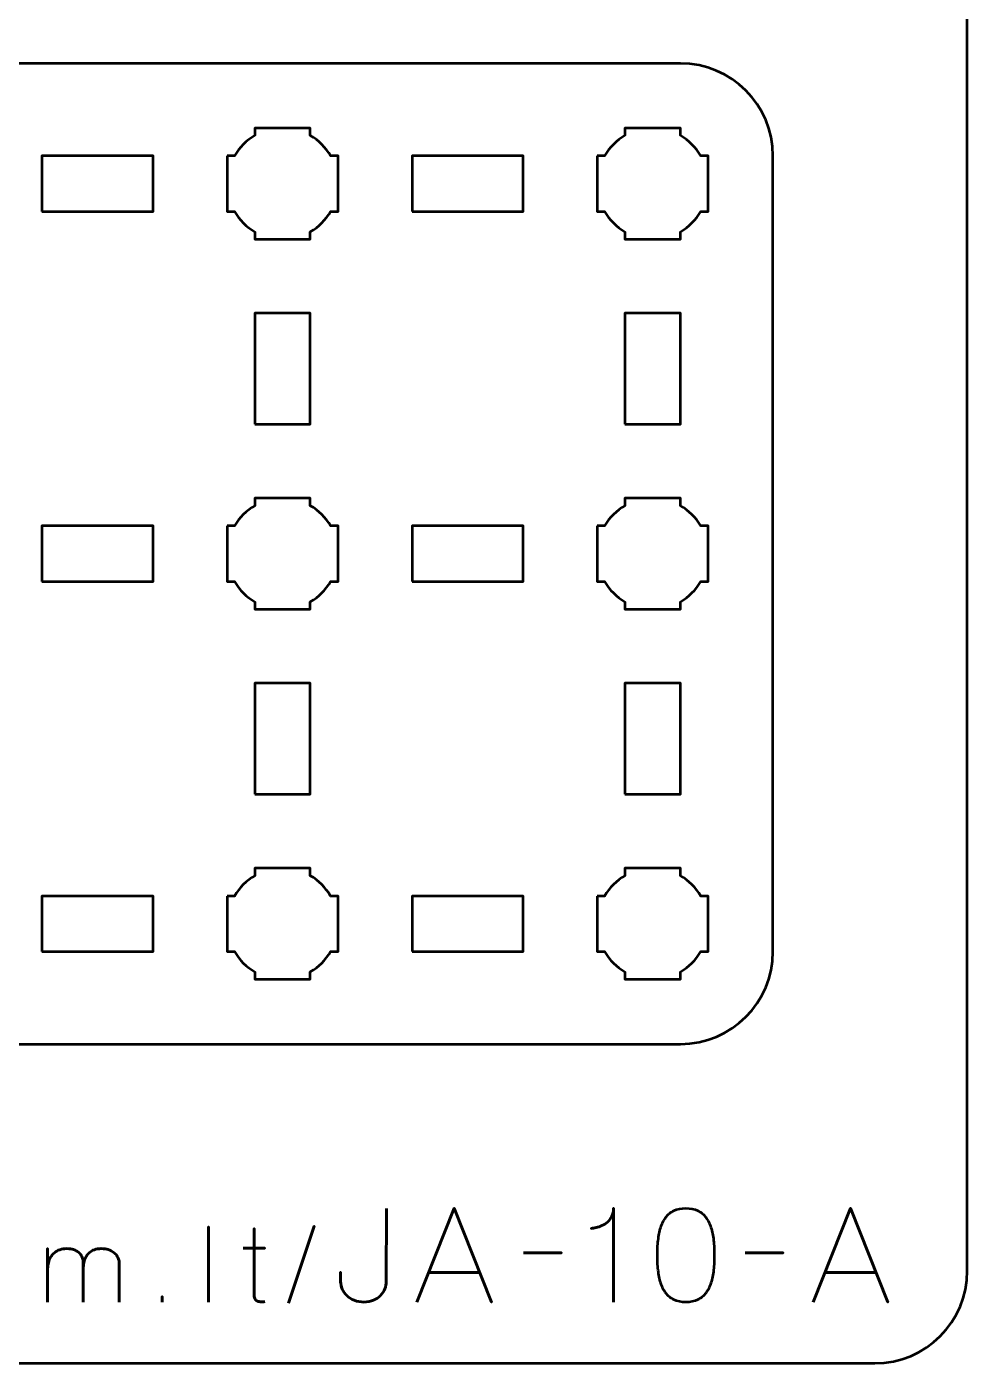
# Model space of a CAD drawing. Header units: centimetres. Extents: x -21 to 0, y -29.7 to 0.
# Drawn here: x -5.08 to 0, y -29.7 to -22.48 of the extents above; entities that cross this region are included whole.
import ezdxf

# ---------------------------------------------------------------- set-up
doc = ezdxf.new("R2010")
doc.units = ezdxf.units.CM
doc.header["$MEASUREMENT"] = 0
doc.layers.add('Layer 1', color=7, linetype='Continuous')

msp = doc.modelspace()

# ---------------------------------------------------------------- linework, layer by layer
at = {"layer": 'Layer 1', "lineweight": 53}
for points in [[(-5, -23.475), (-4.4, -23.475), (-4.4, -23.175), (-5, -23.175), (-5, -23.475)], [(-3, -23.475), (-2.4, -23.475), (-2.4, -23.175), (-3, -23.175), (-3, -23.475)], [(-3.85, -24.625), (-3.55, -24.625), (-3.55, -24.025), (-3.85, -24.025), (-3.85, -24.625)], [(-1.85, -24.625), (-1.55, -24.625), (-1.55, -24.025), (-1.85, -24.025), (-1.85, -24.625)], [(-5, -25.475), (-4.4, -25.475), (-4.4, -25.175), (-5, -25.175), (-5, -25.475)], [(-3, -25.475), (-2.4, -25.475), (-2.4, -25.175), (-3, -25.175), (-3, -25.475)], [(-3.85, -26.625), (-3.55, -26.625), (-3.55, -26.025), (-3.85, -26.025), (-3.85, -26.625)], [(-1.85, -26.625), (-1.55, -26.625), (-1.55, -26.025), (-1.85, -26.025), (-1.85, -26.625)], [(-5, -27.475), (-4.4, -27.475), (-4.4, -27.175), (-5, -27.175), (-5, -27.475)], [(-3, -27.475), (-2.4, -27.475), (-2.4, -27.175), (-3, -27.175), (-3, -27.475)]]:
    msp.add_lwpolyline(points, close=True, dxfattribs=at)
at = {"layer": 'Layer 1', "color": 1, "lineweight": 53}
msp.add_open_spline([(-21.00003, -29.19995), (-21.00003, -29.19995), (-21.00003, -3.49992), (-21.00003, -3.49992), (-21.00003, -3.49992), (-21.00003, -3.41709), (-20.93286, -3.34992), (-20.85003, -3.34992), (-20.85003, -3.34992), (-20.7672, -3.34992), (-20.70003, -3.28275), (-20.70003, -3.19992), (-20.70003, -3.19992), (-20.70003, -3.11709), (-20.7672, -3.04992), (-20.85003, -3.04992), (-20.85003, -3.04992), (-20.93286, -3.04992), (-21.00003, -2.98275), (-21.00003, -2.89992), (-21.00003, -2.89992), (-21.00003, -2.81709), (-20.93286, -2.74992), (-20.85003, -2.74992), (-20.85003, -2.74992), (-20.7672, -2.74992), (-20.70003, -2.68275), (-20.70003, -2.59992), (-20.70003, -2.59992), (-20.70003, -2.51709), (-20.7672, -2.44992), (-20.85003, -2.44992), (-20.85003, -2.44992), (-20.93286, -2.44992), (-21.00003, -2.38275), (-21.00003, -2.29992), (-21.00003, -2.29992), (-21.00003, -2.21709), (-20.93286, -2.14992), (-20.85003, -2.14992), (-20.85003, -2.14992), (-20.7672, -2.14992), (-20.70003, -2.08275), (-20.70003, -1.99992), (-20.70003, -1.99992), (-20.70003, -1.91709), (-20.7672, -1.84992), (-20.85003, -1.84992), (-20.85003, -1.84992), (-20.93286, -1.84992), (-21.00003, -1.78275), (-21.00003, -1.69992), (-21.00003, -1.69992), (-21.00003, -1.61709), (-20.93286, -1.54992), (-20.85003, -1.54992), (-20.85003, -1.54992), (-20.7672, -1.54992), (-20.70003, -1.48275), (-20.70003, -1.39992), (-20.70003, -1.39992), (-20.70003, -1.31709), (-20.7672, -1.24992), (-20.85003, -1.24992), (-20.85003, -1.24992), (-20.93286, -1.24992), (-21.00003, -1.18275), (-21.00003, -1.09992), (-21.00003, -1.09992), (-21.00003, -1.09992), (-21.00003, -0.49992), (-21.00003, -0.49992), (-21.00003, -0.49992), (-21.00003, -0.22295), (-20.77694, 0.00004), (-20.49994, 0.00004), (-20.49994, 0.00004), (-20.49994, 0.00004), (-0.50008, 0.00004), (-0.50008, 0.00004), (-0.50008, 0.00004), (-0.22294, 0.00004), (0.00002, -0.22295), (0.00002, -0.49992), (0.00002, -0.49992), (0.00002, -0.49992), (0.00002, -29.19995), (0.00002, -29.19995), (0.00002, -29.19995), (0.00002, -29.47695), (-0.22294, -29.70004), (-0.50008, -29.70004), (-0.50008, -29.70004), (-0.50008, -29.70004), (-20.49994, -29.70004), (-20.49994, -29.70004), (-20.49994, -29.70004), (-20.77694, -29.70004), (-21.00003, -29.47695), (-21.00003, -29.19995)], degree=3, knots=[0, 0, 0, 0, 0.04, 0.04, 0.04, 0.04, 0.08, 0.08, 0.08, 0.08, 0.12, 0.12, 0.12, 0.12, 0.16, 0.16, 0.16, 0.16, 0.2, 0.2, 0.2, 0.2, 0.24, 0.24, 0.24, 0.24, 0.28, 0.28, 0.28, 0.28, 0.32, 0.32, 0.32, 0.32, 0.36, 0.36, 0.36, 0.36, 0.4, 0.4, 0.4, 0.4, 0.44, 0.44, 0.44, 0.44, 0.48, 0.48, 0.48, 0.48, 0.52, 0.52, 0.52, 0.52, 0.56, 0.56, 0.56, 0.56, 0.6, 0.6, 0.6, 0.6, 0.64, 0.64, 0.64, 0.64, 0.68, 0.68, 0.68, 0.68, 0.72, 0.72, 0.72, 0.72, 0.76, 0.76, 0.76, 0.76, 0.8, 0.8, 0.8, 0.8, 0.84, 0.84, 0.84, 0.84, 0.88, 0.88, 0.88, 0.88, 0.92, 0.92, 0.92, 0.92, 0.96, 0.96, 0.96, 0.96, 1, 1, 1, 1], dxfattribs=at)
at = {"layer": 'Layer 1', "color": 3, "lineweight": 53}
msp.add_open_spline([(-10.35, -27.475), (-10.35, -27.475), (-10.35, -23.175), (-10.35, -23.175), (-10.35, -23.175), (-10.35, -22.89891), (-10.12609, -22.675), (-9.85, -22.675), (-9.85, -22.675), (-9.85, -22.675), (-1.55, -22.675), (-1.55, -22.675), (-1.55, -22.675), (-1.27391, -22.675), (-1.05, -22.89891), (-1.05, -23.175), (-1.05, -23.175), (-1.05, -23.175), (-1.05, -27.475), (-1.05, -27.475), (-1.05, -27.475), (-1.05, -27.75109), (-1.27391, -27.975), (-1.55, -27.975), (-1.55, -27.975), (-1.55, -27.975), (-9.85, -27.975), (-9.85, -27.975), (-9.85, -27.975), (-10.12609, -27.975), (-10.35, -27.75109), (-10.35, -27.475)], degree=3, knots=[0, 0, 0, 0, 0.125, 0.125, 0.125, 0.125, 0.25, 0.25, 0.25, 0.25, 0.375, 0.375, 0.375, 0.375, 0.5, 0.5, 0.5, 0.5, 0.625, 0.625, 0.625, 0.625, 0.75, 0.75, 0.75, 0.75, 0.875, 0.875, 0.875, 0.875, 1, 1, 1, 1], dxfattribs=at)
at = {"layer": 'Layer 1', "lineweight": 53}
for points in [[(-4, -23.175), (-4, -23.175), (-3.95985, -23.175), (-3.95985, -23.175), (-3.95985, -23.175), (-3.9335, -23.12947), (-3.89553, -23.0915), (-3.85, -23.06515), (-3.85, -23.06515), (-3.85, -23.06515), (-3.85, -23.025), (-3.85, -23.025), (-3.85, -23.025), (-3.85, -23.025), (-3.7, -23.025), (-3.7, -23.025), (-3.7, -23.025), (-3.7, -23.025), (-3.55, -23.025), (-3.55, -23.025), (-3.55, -23.025), (-3.55, -23.025), (-3.55, -23.06515), (-3.55, -23.06515), (-3.55, -23.06515), (-3.50447, -23.0915), (-3.4665, -23.12947), (-3.44015, -23.175), (-3.44015, -23.175), (-3.44015, -23.175), (-3.4, -23.175), (-3.4, -23.175), (-3.4, -23.175), (-3.4, -23.175), (-3.4, -23.325), (-3.4, -23.325), (-3.4, -23.325), (-3.4, -23.325), (-3.4, -23.475), (-3.4, -23.475), (-3.4, -23.475), (-3.4, -23.475), (-3.44015, -23.475), (-3.44015, -23.475), (-3.44015, -23.475), (-3.4665, -23.52053), (-3.50447, -23.5585), (-3.55, -23.58485), (-3.55, -23.58485), (-3.55, -23.58485), (-3.55, -23.625), (-3.55, -23.625), (-3.55, -23.625), (-3.55, -23.625), (-3.7, -23.625), (-3.7, -23.625), (-3.7, -23.625), (-3.7, -23.625), (-3.85, -23.625), (-3.85, -23.625), (-3.85, -23.625), (-3.85, -23.625), (-3.85, -23.58485), (-3.85, -23.58485), (-3.85, -23.58485), (-3.89553, -23.5585), (-3.9335, -23.52053), (-3.95985, -23.475), (-3.95985, -23.475), (-3.95985, -23.475), (-4, -23.475), (-4, -23.475), (-4, -23.475), (-4, -23.475), (-4, -23.325), (-4, -23.325), (-4, -23.325), (-4, -23.325), (-4, -23.175), (-4, -23.175)], [(-2, -23.175), (-2, -23.175), (-1.95985, -23.175), (-1.95985, -23.175), (-1.95985, -23.175), (-1.9335, -23.12947), (-1.89553, -23.0915), (-1.85, -23.06515), (-1.85, -23.06515), (-1.85, -23.06515), (-1.85, -23.025), (-1.85, -23.025), (-1.85, -23.025), (-1.85, -23.025), (-1.7, -23.025), (-1.7, -23.025), (-1.7, -23.025), (-1.7, -23.025), (-1.55, -23.025), (-1.55, -23.025), (-1.55, -23.025), (-1.55, -23.025), (-1.55, -23.06515), (-1.55, -23.06515), (-1.55, -23.06515), (-1.50447, -23.0915), (-1.4665, -23.12947), (-1.44015, -23.175), (-1.44015, -23.175), (-1.44015, -23.175), (-1.4, -23.175), (-1.4, -23.175), (-1.4, -23.175), (-1.4, -23.175), (-1.4, -23.325), (-1.4, -23.325), (-1.4, -23.325), (-1.4, -23.325), (-1.4, -23.475), (-1.4, -23.475), (-1.4, -23.475), (-1.4, -23.475), (-1.44015, -23.475), (-1.44015, -23.475), (-1.44015, -23.475), (-1.4665, -23.52053), (-1.50447, -23.5585), (-1.55, -23.58485), (-1.55, -23.58485), (-1.55, -23.58485), (-1.55, -23.625), (-1.55, -23.625), (-1.55, -23.625), (-1.55, -23.625), (-1.7, -23.625), (-1.7, -23.625), (-1.7, -23.625), (-1.7, -23.625), (-1.85, -23.625), (-1.85, -23.625), (-1.85, -23.625), (-1.85, -23.625), (-1.85, -23.58485), (-1.85, -23.58485), (-1.85, -23.58485), (-1.89553, -23.5585), (-1.9335, -23.52053), (-1.95985, -23.475), (-1.95985, -23.475), (-1.95985, -23.475), (-2, -23.475), (-2, -23.475), (-2, -23.475), (-2, -23.475), (-2, -23.325), (-2, -23.325), (-2, -23.325), (-2, -23.325), (-2, -23.175), (-2, -23.175)], [(-4, -25.175), (-4, -25.175), (-3.95985, -25.175), (-3.95985, -25.175), (-3.95985, -25.175), (-3.9335, -25.12947), (-3.89553, -25.0915), (-3.85, -25.06515), (-3.85, -25.06515), (-3.85, -25.06515), (-3.85, -25.025), (-3.85, -25.025), (-3.85, -25.025), (-3.85, -25.025), (-3.7, -25.025), (-3.7, -25.025), (-3.7, -25.025), (-3.7, -25.025), (-3.55, -25.025), (-3.55, -25.025), (-3.55, -25.025), (-3.55, -25.025), (-3.55, -25.06515), (-3.55, -25.06515), (-3.55, -25.06515), (-3.50447, -25.0915), (-3.4665, -25.12947), (-3.44015, -25.175), (-3.44015, -25.175), (-3.44015, -25.175), (-3.4, -25.175), (-3.4, -25.175), (-3.4, -25.175), (-3.4, -25.175), (-3.4, -25.325), (-3.4, -25.325), (-3.4, -25.325), (-3.4, -25.325), (-3.4, -25.475), (-3.4, -25.475), (-3.4, -25.475), (-3.4, -25.475), (-3.44015, -25.475), (-3.44015, -25.475), (-3.44015, -25.475), (-3.4665, -25.52053), (-3.50447, -25.5585), (-3.55, -25.58485), (-3.55, -25.58485), (-3.55, -25.58485), (-3.55, -25.625), (-3.55, -25.625), (-3.55, -25.625), (-3.55, -25.625), (-3.7, -25.625), (-3.7, -25.625), (-3.7, -25.625), (-3.7, -25.625), (-3.85, -25.625), (-3.85, -25.625), (-3.85, -25.625), (-3.85, -25.625), (-3.85, -25.58485), (-3.85, -25.58485), (-3.85, -25.58485), (-3.89553, -25.5585), (-3.9335, -25.52053), (-3.95985, -25.475), (-3.95985, -25.475), (-3.95985, -25.475), (-4, -25.475), (-4, -25.475), (-4, -25.475), (-4, -25.475), (-4, -25.325), (-4, -25.325), (-4, -25.325), (-4, -25.325), (-4, -25.175), (-4, -25.175)], [(-2, -25.175), (-2, -25.175), (-1.95985, -25.175), (-1.95985, -25.175), (-1.95985, -25.175), (-1.9335, -25.12947), (-1.89553, -25.0915), (-1.85, -25.06515), (-1.85, -25.06515), (-1.85, -25.06515), (-1.85, -25.025), (-1.85, -25.025), (-1.85, -25.025), (-1.85, -25.025), (-1.7, -25.025), (-1.7, -25.025), (-1.7, -25.025), (-1.7, -25.025), (-1.55, -25.025), (-1.55, -25.025), (-1.55, -25.025), (-1.55, -25.025), (-1.55, -25.06515), (-1.55, -25.06515), (-1.55, -25.06515), (-1.50447, -25.0915), (-1.4665, -25.12947), (-1.44015, -25.175), (-1.44015, -25.175), (-1.44015, -25.175), (-1.4, -25.175), (-1.4, -25.175), (-1.4, -25.175), (-1.4, -25.175), (-1.4, -25.325), (-1.4, -25.325), (-1.4, -25.325), (-1.4, -25.325), (-1.4, -25.475), (-1.4, -25.475), (-1.4, -25.475), (-1.4, -25.475), (-1.44015, -25.475), (-1.44015, -25.475), (-1.44015, -25.475), (-1.4665, -25.52053), (-1.50447, -25.5585), (-1.55, -25.58485), (-1.55, -25.58485), (-1.55, -25.58485), (-1.55, -25.625), (-1.55, -25.625), (-1.55, -25.625), (-1.55, -25.625), (-1.7, -25.625), (-1.7, -25.625), (-1.7, -25.625), (-1.7, -25.625), (-1.85, -25.625), (-1.85, -25.625), (-1.85, -25.625), (-1.85, -25.625), (-1.85, -25.58485), (-1.85, -25.58485), (-1.85, -25.58485), (-1.89553, -25.5585), (-1.9335, -25.52053), (-1.95985, -25.475), (-1.95985, -25.475), (-1.95985, -25.475), (-2, -25.475), (-2, -25.475), (-2, -25.475), (-2, -25.475), (-2, -25.325), (-2, -25.325), (-2, -25.325), (-2, -25.325), (-2, -25.175), (-2, -25.175)], [(-4, -27.175), (-4, -27.175), (-3.95985, -27.175), (-3.95985, -27.175), (-3.95985, -27.175), (-3.9335, -27.12947), (-3.89553, -27.0915), (-3.85, -27.06515), (-3.85, -27.06515), (-3.85, -27.06515), (-3.85, -27.025), (-3.85, -27.025), (-3.85, -27.025), (-3.85, -27.025), (-3.7, -27.025), (-3.7, -27.025), (-3.7, -27.025), (-3.7, -27.025), (-3.55, -27.025), (-3.55, -27.025), (-3.55, -27.025), (-3.55, -27.025), (-3.55, -27.06515), (-3.55, -27.06515), (-3.55, -27.06515), (-3.50447, -27.0915), (-3.4665, -27.12947), (-3.44015, -27.175), (-3.44015, -27.175), (-3.44015, -27.175), (-3.4, -27.175), (-3.4, -27.175), (-3.4, -27.175), (-3.4, -27.175), (-3.4, -27.325), (-3.4, -27.325), (-3.4, -27.325), (-3.4, -27.325), (-3.4, -27.475), (-3.4, -27.475), (-3.4, -27.475), (-3.4, -27.475), (-3.44015, -27.475), (-3.44015, -27.475), (-3.44015, -27.475), (-3.4665, -27.52053), (-3.50447, -27.5585), (-3.55, -27.58485), (-3.55, -27.58485), (-3.55, -27.58485), (-3.55, -27.625), (-3.55, -27.625), (-3.55, -27.625), (-3.55, -27.625), (-3.7, -27.625), (-3.7, -27.625), (-3.7, -27.625), (-3.7, -27.625), (-3.85, -27.625), (-3.85, -27.625), (-3.85, -27.625), (-3.85, -27.625), (-3.85, -27.58485), (-3.85, -27.58485), (-3.85, -27.58485), (-3.89553, -27.5585), (-3.9335, -27.52053), (-3.95985, -27.475), (-3.95985, -27.475), (-3.95985, -27.475), (-4, -27.475), (-4, -27.475), (-4, -27.475), (-4, -27.475), (-4, -27.325), (-4, -27.325), (-4, -27.325), (-4, -27.325), (-4, -27.175), (-4, -27.175)], [(-2, -27.175), (-2, -27.175), (-1.95985, -27.175), (-1.95985, -27.175), (-1.95985, -27.175), (-1.9335, -27.12947), (-1.89553, -27.0915), (-1.85, -27.06515), (-1.85, -27.06515), (-1.85, -27.06515), (-1.85, -27.025), (-1.85, -27.025), (-1.85, -27.025), (-1.85, -27.025), (-1.7, -27.025), (-1.7, -27.025), (-1.7, -27.025), (-1.7, -27.025), (-1.55, -27.025), (-1.55, -27.025), (-1.55, -27.025), (-1.55, -27.025), (-1.55, -27.06515), (-1.55, -27.06515), (-1.55, -27.06515), (-1.50447, -27.0915), (-1.4665, -27.12947), (-1.44015, -27.175), (-1.44015, -27.175), (-1.44015, -27.175), (-1.4, -27.175), (-1.4, -27.175), (-1.4, -27.175), (-1.4, -27.175), (-1.4, -27.325), (-1.4, -27.325), (-1.4, -27.325), (-1.4, -27.325), (-1.4, -27.475), (-1.4, -27.475), (-1.4, -27.475), (-1.4, -27.475), (-1.44015, -27.475), (-1.44015, -27.475), (-1.44015, -27.475), (-1.4665, -27.52053), (-1.50447, -27.5585), (-1.55, -27.58485), (-1.55, -27.58485), (-1.55, -27.58485), (-1.55, -27.625), (-1.55, -27.625), (-1.55, -27.625), (-1.55, -27.625), (-1.7, -27.625), (-1.7, -27.625), (-1.7, -27.625), (-1.7, -27.625), (-1.85, -27.625), (-1.85, -27.625), (-1.85, -27.625), (-1.85, -27.625), (-1.85, -27.58485), (-1.85, -27.58485), (-1.85, -27.58485), (-1.89553, -27.5585), (-1.9335, -27.52053), (-1.95985, -27.475), (-1.95985, -27.475), (-1.95985, -27.475), (-2, -27.475), (-2, -27.475), (-2, -27.475), (-2, -27.475), (-2, -27.325), (-2, -27.325), (-2, -27.325), (-2, -27.325), (-2, -27.175), (-2, -27.175)]]:
    msp.add_open_spline(points, degree=3, knots=[0, 0, 0, 0, 0.05, 0.05, 0.05, 0.05, 0.1, 0.1, 0.1, 0.1, 0.15, 0.15, 0.15, 0.15, 0.2, 0.2, 0.2, 0.2, 0.25, 0.25, 0.25, 0.25, 0.3, 0.3, 0.3, 0.3, 0.35, 0.35, 0.35, 0.35, 0.4, 0.4, 0.4, 0.4, 0.45, 0.45, 0.45, 0.45, 0.5, 0.5, 0.5, 0.5, 0.55, 0.55, 0.55, 0.55, 0.6, 0.6, 0.6, 0.6, 0.65, 0.65, 0.65, 0.65, 0.7, 0.7, 0.7, 0.7, 0.75, 0.75, 0.75, 0.75, 0.8, 0.8, 0.8, 0.8, 0.85, 0.85, 0.85, 0.85, 0.9, 0.9, 0.9, 0.9, 0.95, 0.95, 0.95, 0.95, 1, 1, 1, 1], dxfattribs=at)
at = {"layer": 'Layer 1', "color": 5, "lineweight": 53}
for points, knots in [([(-3.13858, -28.86403), (-3.13858, -28.86403), (-3.13928, -29.25915), (-3.13928, -29.25915), (-3.13928, -29.25915), (-3.13928, -29.27196), (-3.14199, -29.2849), (-3.14716, -29.29772), (-3.14716, -29.29772), (-3.15245, -29.31065), (-3.16022, -29.32241), (-3.17045, -29.33323), (-3.17045, -29.33323), (-3.18079, -29.34393), (-3.19338, -29.35263), (-3.20831, -29.3591), (-3.20831, -29.3591), (-3.22336, -29.36569), (-3.24053, -29.36898), (-3.25993, -29.36921), (-3.25993, -29.36921), (-3.27934, -29.36921), (-3.29686, -29.36604), (-3.31238, -29.35981), (-3.31238, -29.35981), (-3.3279, -29.35346), (-3.34119, -29.34499), (-3.35213, -29.33429), (-3.35213, -29.33429), (-3.36318, -29.32359), (-3.37153, -29.31183), (-3.37741, -29.29878), (-3.37741, -29.29878), (-3.38329, -29.28572), (-3.38623, -29.27255), (-3.38623, -29.25915), (-3.38623, -29.25915), (-3.38623, -29.25915), (-3.38623, -29.20694), (-3.38623, -29.20694), (-3.38623, -29.20694), (-3.38623, -29.20694), (-3.38623, -29.25915), (-3.38623, -29.25915), (-3.38623, -29.25915), (-3.38623, -29.27255), (-3.38329, -29.28572), (-3.37741, -29.29878), (-3.37741, -29.29878), (-3.37153, -29.31183), (-3.36318, -29.32359), (-3.35213, -29.33429), (-3.35213, -29.33429), (-3.34119, -29.34499), (-3.3279, -29.35346), (-3.31238, -29.35981), (-3.31238, -29.35981), (-3.29686, -29.36604), (-3.27934, -29.36921), (-3.25993, -29.36921), (-3.25993, -29.36921), (-3.24053, -29.36898), (-3.22336, -29.36569), (-3.20831, -29.3591), (-3.20831, -29.3591), (-3.19338, -29.35263), (-3.18079, -29.34393), (-3.17045, -29.33323), (-3.17045, -29.33323), (-3.16022, -29.32241), (-3.15245, -29.31065), (-3.14716, -29.29772), (-3.14716, -29.29772), (-3.14199, -29.2849), (-3.13928, -29.27196), (-3.13928, -29.25915), (-3.13928, -29.25915), (-3.13928, -29.25915), (-3.13858, -28.86403), (-3.13858, -28.86403)], [0, 0, 0, 0, 0.05, 0.05, 0.05, 0.05, 0.1, 0.1, 0.1, 0.1, 0.15, 0.15, 0.15, 0.15, 0.2, 0.2, 0.2, 0.2, 0.25, 0.25, 0.25, 0.25, 0.3, 0.3, 0.3, 0.3, 0.35, 0.35, 0.35, 0.35, 0.4, 0.4, 0.4, 0.4, 0.45, 0.45, 0.45, 0.45, 0.5, 0.5, 0.5, 0.5, 0.55, 0.55, 0.55, 0.55, 0.6, 0.6, 0.6, 0.6, 0.65, 0.65, 0.65, 0.65, 0.7, 0.7, 0.7, 0.7, 0.75, 0.75, 0.75, 0.75, 0.8, 0.8, 0.8, 0.8, 0.85, 0.85, 0.85, 0.85, 0.9, 0.9, 0.9, 0.9, 0.95, 0.95, 0.95, 0.95, 1, 1, 1, 1]), ([(-2.97489, -29.36992), (-2.97489, -29.36992), (-2.7731, -28.86121), (-2.7731, -28.86121), (-2.7731, -28.86121), (-2.7731, -28.86121), (-2.5706, -29.36992), (-2.5706, -29.36992), (-2.5706, -29.36992), (-2.5706, -29.36992), (-2.7731, -28.86121), (-2.7731, -28.86121), (-2.7731, -28.86121), (-2.7731, -28.86121), (-2.97489, -29.36992), (-2.97489, -29.36992)], [0, 0, 0, 0, 0.25, 0.25, 0.25, 0.25, 0.5, 0.5, 0.5, 0.5, 0.75, 0.75, 0.75, 0.75, 1, 1, 1, 1]), ([(-1.91161, -29.36992), (-1.91161, -29.36992), (-1.91161, -28.86121), (-1.91161, -28.86121), (-1.91161, -28.86121), (-1.91173, -28.8785), (-1.91479, -28.89331), (-1.92067, -28.90566), (-1.92067, -28.90566), (-1.92643, -28.91813), (-1.93407, -28.92836), (-1.94348, -28.93659), (-1.94348, -28.93659), (-1.95289, -28.94482), (-1.963, -28.95141), (-1.97382, -28.95634), (-1.97382, -28.95634), (-1.98464, -28.96117), (-1.99511, -28.96481), (-2.00522, -28.96705), (-2.00522, -28.96705), (-2.01545, -28.9694), (-2.02415, -28.97081), (-2.03156, -28.97128), (-2.03156, -28.97128), (-2.02415, -28.97081), (-2.01545, -28.9694), (-2.00522, -28.96705), (-2.00522, -28.96705), (-1.99511, -28.96481), (-1.98464, -28.96117), (-1.97382, -28.95634), (-1.97382, -28.95634), (-1.963, -28.95141), (-1.95289, -28.94482), (-1.94348, -28.93659), (-1.94348, -28.93659), (-1.93407, -28.92836), (-1.92643, -28.91813), (-1.92067, -28.90566), (-1.92067, -28.90566), (-1.91479, -28.89331), (-1.91173, -28.8785), (-1.91161, -28.86121), (-1.91161, -28.86121), (-1.91161, -28.86121), (-1.91161, -29.36992), (-1.91161, -29.36992)], [0, 0, 0, 0, 0.0833333, 0.0833333, 0.0833333, 0.0833333, 0.1666667, 0.1666667, 0.1666667, 0.1666667, 0.25, 0.25, 0.25, 0.25, 0.3333333, 0.3333333, 0.3333333, 0.3333333, 0.4166667, 0.4166667, 0.4166667, 0.4166667, 0.5, 0.5, 0.5, 0.5, 0.5833333, 0.5833333, 0.5833333, 0.5833333, 0.6666667, 0.6666667, 0.6666667, 0.6666667, 0.75, 0.75, 0.75, 0.75, 0.8333333, 0.8333333, 0.8333333, 0.8333333, 0.9166667, 0.9166667, 0.9166667, 0.9166667, 1, 1, 1, 1]), ([(-1.52074, -29.36992), (-1.49604, -29.3698), (-1.47476, -29.36545), (-1.457, -29.35698), (-1.457, -29.35698), (-1.43936, -29.34852), (-1.42466, -29.33641), (-1.4129, -29.321), (-1.4129, -29.321), (-1.40126, -29.30548), (-1.39209, -29.28713), (-1.38527, -29.26597), (-1.38527, -29.26597), (-1.37857, -29.2448), (-1.37375, -29.22163), (-1.37104, -29.19623), (-1.37104, -29.19623), (-1.36822, -29.17083), (-1.36681, -29.14414), (-1.36693, -29.11592), (-1.36693, -29.11592), (-1.36681, -29.08781), (-1.36822, -29.06112), (-1.37104, -29.03584), (-1.37104, -29.03584), (-1.37375, -29.01055), (-1.37857, -28.98727), (-1.38527, -28.9661), (-1.38527, -28.9661), (-1.39209, -28.94506), (-1.40126, -28.92671), (-1.4129, -28.91107), (-1.4129, -28.91107), (-1.42466, -28.89555), (-1.43936, -28.88344), (-1.457, -28.87497), (-1.457, -28.87497), (-1.47476, -28.86639), (-1.49604, -28.86203), (-1.52074, -28.86192), (-1.52074, -28.86192), (-1.54543, -28.86203), (-1.56672, -28.86639), (-1.58447, -28.87497), (-1.58447, -28.87497), (-1.60211, -28.88344), (-1.61681, -28.89555), (-1.62857, -28.91107), (-1.62857, -28.91107), (-1.64021, -28.92671), (-1.64938, -28.94506), (-1.6562, -28.9661), (-1.6562, -28.9661), (-1.66291, -28.98727), (-1.66773, -29.01055), (-1.67043, -29.03584), (-1.67043, -29.03584), (-1.67326, -29.06112), (-1.67467, -29.08781), (-1.67455, -29.11592), (-1.67455, -29.11592), (-1.67467, -29.14414), (-1.67326, -29.17083), (-1.67043, -29.19623), (-1.67043, -29.19623), (-1.66773, -29.22163), (-1.66291, -29.2448), (-1.6562, -29.26597), (-1.6562, -29.26597), (-1.64938, -29.28713), (-1.64021, -29.30548), (-1.62857, -29.321), (-1.62857, -29.321), (-1.61681, -29.33641), (-1.60211, -29.34852), (-1.58447, -29.35698), (-1.58447, -29.35698), (-1.56672, -29.36545), (-1.54543, -29.3698), (-1.52074, -29.36992)], [0, 0, 0, 0, 0.05, 0.05, 0.05, 0.05, 0.1, 0.1, 0.1, 0.1, 0.15, 0.15, 0.15, 0.15, 0.2, 0.2, 0.2, 0.2, 0.25, 0.25, 0.25, 0.25, 0.3, 0.3, 0.3, 0.3, 0.35, 0.35, 0.35, 0.35, 0.4, 0.4, 0.4, 0.4, 0.45, 0.45, 0.45, 0.45, 0.5, 0.5, 0.5, 0.5, 0.55, 0.55, 0.55, 0.55, 0.6, 0.6, 0.6, 0.6, 0.65, 0.65, 0.65, 0.65, 0.7, 0.7, 0.7, 0.7, 0.75, 0.75, 0.75, 0.75, 0.8, 0.8, 0.8, 0.8, 0.85, 0.85, 0.85, 0.85, 0.9, 0.9, 0.9, 0.9, 0.95, 0.95, 0.95, 0.95, 1, 1, 1, 1]), ([(-1.52074, -29.36992), (-1.49604, -29.3698), (-1.47476, -29.36545), (-1.457, -29.35698), (-1.457, -29.35698), (-1.43936, -29.34852), (-1.42466, -29.33641), (-1.4129, -29.321), (-1.4129, -29.321), (-1.40126, -29.30548), (-1.39209, -29.28713), (-1.38527, -29.26597), (-1.38527, -29.26597), (-1.37857, -29.2448), (-1.37375, -29.22163), (-1.37104, -29.19623), (-1.37104, -29.19623), (-1.36822, -29.17083), (-1.36681, -29.14414), (-1.36693, -29.11592), (-1.36693, -29.11592), (-1.36681, -29.08781), (-1.36822, -29.06112), (-1.37104, -29.03584), (-1.37104, -29.03584), (-1.37375, -29.01055), (-1.37857, -28.98727), (-1.38527, -28.9661), (-1.38527, -28.9661), (-1.39209, -28.94506), (-1.40126, -28.92671), (-1.4129, -28.91107), (-1.4129, -28.91107), (-1.42466, -28.89555), (-1.43936, -28.88344), (-1.457, -28.87497), (-1.457, -28.87497), (-1.47476, -28.86639), (-1.49604, -28.86203), (-1.52074, -28.86192), (-1.52074, -28.86192), (-1.54543, -28.86203), (-1.56672, -28.86639), (-1.58447, -28.87497), (-1.58447, -28.87497), (-1.60211, -28.88344), (-1.61681, -28.89555), (-1.62857, -28.91107), (-1.62857, -28.91107), (-1.64021, -28.92671), (-1.64938, -28.94506), (-1.6562, -28.9661), (-1.6562, -28.9661), (-1.66291, -28.98727), (-1.66773, -29.01055), (-1.67043, -29.03584), (-1.67043, -29.03584), (-1.67326, -29.06112), (-1.67467, -29.08781), (-1.67455, -29.11592), (-1.67455, -29.11592), (-1.67467, -29.14414), (-1.67326, -29.17083), (-1.67043, -29.19623), (-1.67043, -29.19623), (-1.66773, -29.22163), (-1.66291, -29.2448), (-1.6562, -29.26597), (-1.6562, -29.26597), (-1.64938, -29.28713), (-1.64021, -29.30548), (-1.62857, -29.321), (-1.62857, -29.321), (-1.61681, -29.33641), (-1.60211, -29.34852), (-1.58447, -29.35698), (-1.58447, -29.35698), (-1.56672, -29.36545), (-1.54543, -29.3698), (-1.52074, -29.36992)], [0, 0, 0, 0, 0.05, 0.05, 0.05, 0.05, 0.1, 0.1, 0.1, 0.1, 0.15, 0.15, 0.15, 0.15, 0.2, 0.2, 0.2, 0.2, 0.25, 0.25, 0.25, 0.25, 0.3, 0.3, 0.3, 0.3, 0.35, 0.35, 0.35, 0.35, 0.4, 0.4, 0.4, 0.4, 0.45, 0.45, 0.45, 0.45, 0.5, 0.5, 0.5, 0.5, 0.55, 0.55, 0.55, 0.55, 0.6, 0.6, 0.6, 0.6, 0.65, 0.65, 0.65, 0.65, 0.7, 0.7, 0.7, 0.7, 0.75, 0.75, 0.75, 0.75, 0.8, 0.8, 0.8, 0.8, 0.85, 0.85, 0.85, 0.85, 0.9, 0.9, 0.9, 0.9, 0.95, 0.95, 0.95, 0.95, 1, 1, 1, 1]), ([(-0.83282, -29.36992), (-0.83282, -29.36992), (-0.63103, -28.86121), (-0.63103, -28.86121), (-0.63103, -28.86121), (-0.63103, -28.86121), (-0.42853, -29.36992), (-0.42853, -29.36992), (-0.42853, -29.36992), (-0.42853, -29.36992), (-0.63103, -28.86121), (-0.63103, -28.86121), (-0.63103, -28.86121), (-0.63103, -28.86121), (-0.83282, -29.36992), (-0.83282, -29.36992)], [0, 0, 0, 0, 0.25, 0.25, 0.25, 0.25, 0.5, 0.5, 0.5, 0.5, 0.75, 0.75, 0.75, 0.75, 1, 1, 1, 1]), ([(-4.10082, -29.36992), (-4.10082, -29.36992), (-4.10082, -28.96296), (-4.10082, -28.96296), (-4.10082, -28.96296), (-4.10082, -28.96296), (-4.10082, -29.36992), (-4.10082, -29.36992)], [0, 0, 0, 0, 0.5, 0.5, 0.5, 0.5, 1, 1, 1, 1]), ([(-3.66789, -29.37556), (-3.66789, -29.37556), (-3.5296, -28.95901), (-3.5296, -28.95901), (-3.5296, -28.95901), (-3.5296, -28.95901), (-3.66789, -29.37556), (-3.66789, -29.37556)], [0, 0, 0, 0, 0.5, 0.5, 0.5, 0.5, 1, 1, 1, 1]), ([(-3.79602, -29.3671), (-3.80298, -29.36766), (-3.80994, -29.36785), (-3.81672, -29.36766), (-3.81672, -29.36766), (-3.82349, -29.36747), (-3.82961, -29.36644), (-3.83516, -29.36437), (-3.83516, -29.36437), (-3.84071, -29.36239), (-3.84513, -29.35882), (-3.84851, -29.35374), (-3.84851, -29.35374), (-3.85181, -29.34866), (-3.8535, -29.34142), (-3.85359, -29.3321), (-3.85359, -29.3321), (-3.85359, -29.32768), (-3.85359, -29.32016), (-3.85359, -29.30962), (-3.85359, -29.30962), (-3.85359, -29.29899), (-3.85359, -29.28619), (-3.85359, -29.27105), (-3.85359, -29.27105), (-3.85359, -29.2559), (-3.85359, -29.23935), (-3.85359, -29.22138), (-3.85359, -29.22138), (-3.85359, -29.20341), (-3.85359, -29.18488), (-3.85359, -29.16569), (-3.85359, -29.16569), (-3.85359, -29.1465), (-3.85359, -29.12759), (-3.85359, -29.10887), (-3.85359, -29.10887), (-3.85359, -29.09015), (-3.85359, -29.07255), (-3.85359, -29.056), (-3.85359, -29.056), (-3.85359, -29.03944), (-3.85359, -29.02476), (-3.85359, -29.01207), (-3.85359, -29.01207), (-3.85359, -28.99927), (-3.85359, -28.9893), (-3.85359, -28.98196), (-3.85359, -28.98196), (-3.85359, -28.97472), (-3.85359, -28.97095), (-3.85359, -28.97086), (-3.85359, -28.97086), (-3.85359, -28.97095), (-3.85359, -28.97472), (-3.85359, -28.98196), (-3.85359, -28.98196), (-3.85359, -28.9893), (-3.85359, -28.99927), (-3.85359, -29.01207), (-3.85359, -29.01207), (-3.85359, -29.02476), (-3.85359, -29.03944), (-3.85359, -29.056), (-3.85359, -29.056), (-3.85359, -29.07255), (-3.85359, -29.09015), (-3.85359, -29.10887), (-3.85359, -29.10887), (-3.85359, -29.12759), (-3.85359, -29.1465), (-3.85359, -29.16569), (-3.85359, -29.16569), (-3.85359, -29.18488), (-3.85359, -29.20341), (-3.85359, -29.22138), (-3.85359, -29.22138), (-3.85359, -29.23935), (-3.85359, -29.2559), (-3.85359, -29.27105), (-3.85359, -29.27105), (-3.85359, -29.28619), (-3.85359, -29.29899), (-3.85359, -29.30962), (-3.85359, -29.30962), (-3.85359, -29.32016), (-3.85359, -29.32768), (-3.85359, -29.3321), (-3.85359, -29.3321), (-3.8535, -29.34142), (-3.85181, -29.34866), (-3.84851, -29.35374), (-3.84851, -29.35374), (-3.84513, -29.35882), (-3.84071, -29.36239), (-3.83516, -29.36437), (-3.83516, -29.36437), (-3.82961, -29.36644), (-3.82349, -29.36747), (-3.81672, -29.36766), (-3.81672, -29.36766), (-3.80994, -29.36785), (-3.80298, -29.36766), (-3.79602, -29.3671)], [0, 0, 0, 0, 0.0384615, 0.0384615, 0.0384615, 0.0384615, 0.0769231, 0.0769231, 0.0769231, 0.0769231, 0.1153846, 0.1153846, 0.1153846, 0.1153846, 0.1538462, 0.1538462, 0.1538462, 0.1538462, 0.1923077, 0.1923077, 0.1923077, 0.1923077, 0.2307692, 0.2307692, 0.2307692, 0.2307692, 0.2692308, 0.2692308, 0.2692308, 0.2692308, 0.3076923, 0.3076923, 0.3076923, 0.3076923, 0.3461538, 0.3461538, 0.3461538, 0.3461538, 0.3846154, 0.3846154, 0.3846154, 0.3846154, 0.4230769, 0.4230769, 0.4230769, 0.4230769, 0.4615385, 0.4615385, 0.4615385, 0.4615385, 0.5, 0.5, 0.5, 0.5, 0.5384615, 0.5384615, 0.5384615, 0.5384615, 0.5769231, 0.5769231, 0.5769231, 0.5769231, 0.6153846, 0.6153846, 0.6153846, 0.6153846, 0.6538462, 0.6538462, 0.6538462, 0.6538462, 0.6923077, 0.6923077, 0.6923077, 0.6923077, 0.7307692, 0.7307692, 0.7307692, 0.7307692, 0.7692308, 0.7692308, 0.7692308, 0.7692308, 0.8076923, 0.8076923, 0.8076923, 0.8076923, 0.8461538, 0.8461538, 0.8461538, 0.8461538, 0.8846154, 0.8846154, 0.8846154, 0.8846154, 0.9230769, 0.9230769, 0.9230769, 0.9230769, 0.9615385, 0.9615385, 0.9615385, 0.9615385, 1, 1, 1, 1]), ([(-4.77703, -29.36992), (-4.77703, -29.36983), (-4.77703, -29.3671), (-4.77703, -29.36174), (-4.77703, -29.36174), (-4.77703, -29.35647), (-4.77703, -29.34922), (-4.77703, -29.3401), (-4.77703, -29.3401), (-4.77703, -29.33088), (-4.77703, -29.32053), (-4.77703, -29.30887), (-4.77703, -29.30887), (-4.77703, -29.2973), (-4.77703, -29.28516), (-4.77703, -29.27237), (-4.77703, -29.27237), (-4.77703, -29.25967), (-4.77703, -29.24715), (-4.77703, -29.23474), (-4.77703, -29.23474), (-4.77703, -29.22232), (-4.77703, -29.21065), (-4.77703, -29.19993), (-4.77703, -29.19993), (-4.77703, -29.18911), (-4.77703, -29.17989), (-4.77703, -29.17208), (-4.77703, -29.17208), (-4.77703, -29.16437), (-4.77703, -29.15882), (-4.77703, -29.15543), (-4.77703, -29.15543), (-4.77693, -29.15016), (-4.77778, -29.14424), (-4.77938, -29.13775), (-4.77938, -29.13775), (-4.78098, -29.13116), (-4.78371, -29.12458), (-4.78756, -29.11799), (-4.78756, -29.11799), (-4.79142, -29.11131), (-4.79678, -29.1052), (-4.80346, -29.09955), (-4.80346, -29.09955), (-4.81023, -29.09391), (-4.8187, -29.08939), (-4.82886, -29.08591), (-4.82886, -29.08591), (-4.83912, -29.08243), (-4.85134, -29.08055), (-4.86564, -29.08036), (-4.86564, -29.08036), (-4.87994, -29.08036), (-4.89274, -29.08234), (-4.90393, -29.08629), (-4.90393, -29.08629), (-4.91522, -29.09033), (-4.92491, -29.09588), (-4.93319, -29.10294), (-4.93319, -29.10294), (-4.94137, -29.11), (-4.94824, -29.11809), (-4.9536, -29.1273), (-4.9536, -29.1273), (-4.95896, -29.13643), (-4.96292, -29.14612), (-4.96555, -29.15647), (-4.96555, -29.15647), (-4.96818, -29.16672), (-4.9695, -29.17716), (-4.9695, -29.18761), (-4.9695, -29.18761), (-4.9695, -29.17716), (-4.96818, -29.16672), (-4.96555, -29.15647), (-4.96555, -29.15647), (-4.96292, -29.14612), (-4.95896, -29.13643), (-4.9536, -29.1273), (-4.9536, -29.1273), (-4.94824, -29.11809), (-4.94137, -29.11), (-4.93319, -29.10294), (-4.93319, -29.10294), (-4.92491, -29.09588), (-4.91522, -29.09033), (-4.90393, -29.08629), (-4.90393, -29.08629), (-4.89274, -29.08234), (-4.87994, -29.08036), (-4.86564, -29.08036), (-4.86564, -29.08036), (-4.85134, -29.08055), (-4.83912, -29.08243), (-4.82886, -29.08591), (-4.82886, -29.08591), (-4.8187, -29.08939), (-4.81023, -29.09391), (-4.80346, -29.09955), (-4.80346, -29.09955), (-4.79678, -29.1052), (-4.79142, -29.11131), (-4.78756, -29.11799), (-4.78756, -29.11799), (-4.78371, -29.12458), (-4.78098, -29.13116), (-4.77938, -29.13775), (-4.77938, -29.13775), (-4.77778, -29.14424), (-4.77693, -29.15016), (-4.77703, -29.15543), (-4.77703, -29.15543), (-4.77703, -29.15882), (-4.77703, -29.16437), (-4.77703, -29.17208), (-4.77703, -29.17208), (-4.77703, -29.17989), (-4.77703, -29.18911), (-4.77703, -29.19993), (-4.77703, -29.19993), (-4.77703, -29.21065), (-4.77703, -29.22232), (-4.77703, -29.23474), (-4.77703, -29.23474), (-4.77703, -29.24715), (-4.77703, -29.25967), (-4.77703, -29.27237), (-4.77703, -29.27237), (-4.77703, -29.28516), (-4.77703, -29.2973), (-4.77703, -29.30887), (-4.77703, -29.30887), (-4.77703, -29.32053), (-4.77703, -29.33088), (-4.77703, -29.3401), (-4.77703, -29.3401), (-4.77703, -29.34922), (-4.77703, -29.35647), (-4.77703, -29.36174), (-4.77703, -29.36174), (-4.77703, -29.3671), (-4.77703, -29.36983), (-4.77703, -29.36992)], [0, 0, 0, 0, 0.0277778, 0.0277778, 0.0277778, 0.0277778, 0.0555556, 0.0555556, 0.0555556, 0.0555556, 0.0833333, 0.0833333, 0.0833333, 0.0833333, 0.1111111, 0.1111111, 0.1111111, 0.1111111, 0.1388889, 0.1388889, 0.1388889, 0.1388889, 0.1666667, 0.1666667, 0.1666667, 0.1666667, 0.1944444, 0.1944444, 0.1944444, 0.1944444, 0.2222222, 0.2222222, 0.2222222, 0.2222222, 0.25, 0.25, 0.25, 0.25, 0.2777778, 0.2777778, 0.2777778, 0.2777778, 0.3055556, 0.3055556, 0.3055556, 0.3055556, 0.3333333, 0.3333333, 0.3333333, 0.3333333, 0.3611111, 0.3611111, 0.3611111, 0.3611111, 0.3888889, 0.3888889, 0.3888889, 0.3888889, 0.4166667, 0.4166667, 0.4166667, 0.4166667, 0.4444444, 0.4444444, 0.4444444, 0.4444444, 0.4722222, 0.4722222, 0.4722222, 0.4722222, 0.5, 0.5, 0.5, 0.5, 0.5277778, 0.5277778, 0.5277778, 0.5277778, 0.5555556, 0.5555556, 0.5555556, 0.5555556, 0.5833333, 0.5833333, 0.5833333, 0.5833333, 0.6111111, 0.6111111, 0.6111111, 0.6111111, 0.6388889, 0.6388889, 0.6388889, 0.6388889, 0.6666667, 0.6666667, 0.6666667, 0.6666667, 0.6944444, 0.6944444, 0.6944444, 0.6944444, 0.7222222, 0.7222222, 0.7222222, 0.7222222, 0.75, 0.75, 0.75, 0.75, 0.7777778, 0.7777778, 0.7777778, 0.7777778, 0.8055556, 0.8055556, 0.8055556, 0.8055556, 0.8333333, 0.8333333, 0.8333333, 0.8333333, 0.8611111, 0.8611111, 0.8611111, 0.8611111, 0.8888889, 0.8888889, 0.8888889, 0.8888889, 0.9166667, 0.9166667, 0.9166667, 0.9166667, 0.9444444, 0.9444444, 0.9444444, 0.9444444, 0.9722222, 0.9722222, 0.9722222, 0.9722222, 1, 1, 1, 1]), ([(-4.9695, -29.36992), (-4.9695, -29.36992), (-4.9695, -29.08036), (-4.9695, -29.08036), (-4.9695, -29.08036), (-4.9695, -29.08036), (-4.9695, -29.36992), (-4.9695, -29.36992)], [0, 0, 0, 0, 0.5, 0.5, 0.5, 0.5, 1, 1, 1, 1]), ([(-4.58286, -29.36992), (-4.58286, -29.36983), (-4.58286, -29.3671), (-4.58286, -29.36174), (-4.58286, -29.36174), (-4.58286, -29.35647), (-4.58286, -29.34922), (-4.58286, -29.3401), (-4.58286, -29.3401), (-4.58286, -29.33088), (-4.58286, -29.32053), (-4.58286, -29.30887), (-4.58286, -29.30887), (-4.58286, -29.2973), (-4.58286, -29.28516), (-4.58286, -29.27237), (-4.58286, -29.27237), (-4.58286, -29.25967), (-4.58286, -29.24715), (-4.58286, -29.23474), (-4.58286, -29.23474), (-4.58286, -29.22232), (-4.58286, -29.21065), (-4.58286, -29.19993), (-4.58286, -29.19993), (-4.58286, -29.18911), (-4.58286, -29.17989), (-4.58286, -29.17208), (-4.58286, -29.17208), (-4.58286, -29.16437), (-4.58286, -29.15882), (-4.58286, -29.15543), (-4.58286, -29.15543), (-4.58286, -29.15016), (-4.58389, -29.14424), (-4.58606, -29.13775), (-4.58606, -29.13775), (-4.58813, -29.13116), (-4.59151, -29.12458), (-4.59622, -29.11799), (-4.59622, -29.11799), (-4.60083, -29.11131), (-4.60694, -29.1052), (-4.61447, -29.09955), (-4.61447, -29.09955), (-4.62199, -29.09391), (-4.63112, -29.08939), (-4.64184, -29.08591), (-4.64184, -29.08591), (-4.65257, -29.08243), (-4.66508, -29.08055), (-4.67938, -29.08036), (-4.67938, -29.08036), (-4.69368, -29.08036), (-4.70628, -29.08234), (-4.7171, -29.08629), (-4.7171, -29.08629), (-4.72783, -29.09033), (-4.73705, -29.09588), (-4.74476, -29.10294), (-4.74476, -29.10294), (-4.75238, -29.11), (-4.75849, -29.11809), (-4.76329, -29.1273), (-4.76329, -29.1273), (-4.76809, -29.13643), (-4.77157, -29.14612), (-4.77373, -29.15647), (-4.77373, -29.15647), (-4.77599, -29.16672), (-4.77703, -29.17716), (-4.77703, -29.18761), (-4.77703, -29.18761), (-4.77703, -29.17716), (-4.77599, -29.16672), (-4.77373, -29.15647), (-4.77373, -29.15647), (-4.77157, -29.14612), (-4.76809, -29.13643), (-4.76329, -29.1273), (-4.76329, -29.1273), (-4.75849, -29.11809), (-4.75238, -29.11), (-4.74476, -29.10294), (-4.74476, -29.10294), (-4.73705, -29.09588), (-4.72783, -29.09033), (-4.7171, -29.08629), (-4.7171, -29.08629), (-4.70628, -29.08234), (-4.69368, -29.08036), (-4.67938, -29.08036), (-4.67938, -29.08036), (-4.66508, -29.08055), (-4.65257, -29.08243), (-4.64184, -29.08591), (-4.64184, -29.08591), (-4.63112, -29.08939), (-4.62199, -29.09391), (-4.61447, -29.09955), (-4.61447, -29.09955), (-4.60694, -29.1052), (-4.60083, -29.11131), (-4.59622, -29.11799), (-4.59622, -29.11799), (-4.59151, -29.12458), (-4.58813, -29.13116), (-4.58606, -29.13775), (-4.58606, -29.13775), (-4.58389, -29.14424), (-4.58286, -29.15016), (-4.58286, -29.15543), (-4.58286, -29.15543), (-4.58286, -29.15882), (-4.58286, -29.16437), (-4.58286, -29.17208), (-4.58286, -29.17208), (-4.58286, -29.17989), (-4.58286, -29.18911), (-4.58286, -29.19993), (-4.58286, -29.19993), (-4.58286, -29.21065), (-4.58286, -29.22232), (-4.58286, -29.23474), (-4.58286, -29.23474), (-4.58286, -29.24715), (-4.58286, -29.25967), (-4.58286, -29.27237), (-4.58286, -29.27237), (-4.58286, -29.28516), (-4.58286, -29.2973), (-4.58286, -29.30887), (-4.58286, -29.30887), (-4.58286, -29.32053), (-4.58286, -29.33088), (-4.58286, -29.3401), (-4.58286, -29.3401), (-4.58286, -29.34922), (-4.58286, -29.35647), (-4.58286, -29.36174), (-4.58286, -29.36174), (-4.58286, -29.3671), (-4.58286, -29.36983), (-4.58286, -29.36992)], [0, 0, 0, 0, 0.0277778, 0.0277778, 0.0277778, 0.0277778, 0.0555556, 0.0555556, 0.0555556, 0.0555556, 0.0833333, 0.0833333, 0.0833333, 0.0833333, 0.1111111, 0.1111111, 0.1111111, 0.1111111, 0.1388889, 0.1388889, 0.1388889, 0.1388889, 0.1666667, 0.1666667, 0.1666667, 0.1666667, 0.1944444, 0.1944444, 0.1944444, 0.1944444, 0.2222222, 0.2222222, 0.2222222, 0.2222222, 0.25, 0.25, 0.25, 0.25, 0.2777778, 0.2777778, 0.2777778, 0.2777778, 0.3055556, 0.3055556, 0.3055556, 0.3055556, 0.3333333, 0.3333333, 0.3333333, 0.3333333, 0.3611111, 0.3611111, 0.3611111, 0.3611111, 0.3888889, 0.3888889, 0.3888889, 0.3888889, 0.4166667, 0.4166667, 0.4166667, 0.4166667, 0.4444444, 0.4444444, 0.4444444, 0.4444444, 0.4722222, 0.4722222, 0.4722222, 0.4722222, 0.5, 0.5, 0.5, 0.5, 0.5277778, 0.5277778, 0.5277778, 0.5277778, 0.5555556, 0.5555556, 0.5555556, 0.5555556, 0.5833333, 0.5833333, 0.5833333, 0.5833333, 0.6111111, 0.6111111, 0.6111111, 0.6111111, 0.6388889, 0.6388889, 0.6388889, 0.6388889, 0.6666667, 0.6666667, 0.6666667, 0.6666667, 0.6944444, 0.6944444, 0.6944444, 0.6944444, 0.7222222, 0.7222222, 0.7222222, 0.7222222, 0.75, 0.75, 0.75, 0.75, 0.7777778, 0.7777778, 0.7777778, 0.7777778, 0.8055556, 0.8055556, 0.8055556, 0.8055556, 0.8333333, 0.8333333, 0.8333333, 0.8333333, 0.8611111, 0.8611111, 0.8611111, 0.8611111, 0.8888889, 0.8888889, 0.8888889, 0.8888889, 0.9166667, 0.9166667, 0.9166667, 0.9166667, 0.9444444, 0.9444444, 0.9444444, 0.9444444, 0.9722222, 0.9722222, 0.9722222, 0.9722222, 1, 1, 1, 1]), ([(-3.91286, -29.07754), (-3.91286, -29.07754), (-3.79489, -29.07754), (-3.79489, -29.07754), (-3.79489, -29.07754), (-3.79489, -29.07754), (-3.91286, -29.07754), (-3.91286, -29.07754)], [0, 0, 0, 0, 0.5, 0.5, 0.5, 0.5, 1, 1, 1, 1]), ([(-2.39845, -29.10392), (-2.39845, -29.10392), (-2.19313, -29.10392), (-2.19313, -29.10392), (-2.19313, -29.10392), (-2.19313, -29.10392), (-2.39845, -29.10392), (-2.39845, -29.10392)], [0, 0, 0, 0, 0.5, 0.5, 0.5, 0.5, 1, 1, 1, 1]), ([(-1.19971, -29.10392), (-1.19971, -29.10392), (-0.99439, -29.10392), (-0.99439, -29.10392), (-0.99439, -29.10392), (-0.99439, -29.10392), (-1.19971, -29.10392), (-1.19971, -29.10392)], [0, 0, 0, 0, 0.5, 0.5, 0.5, 0.5, 1, 1, 1, 1]), ([(-2.91139, -29.20976), (-2.91139, -29.20976), (-2.63481, -29.20976), (-2.63481, -29.20976), (-2.63481, -29.20976), (-2.63481, -29.20976), (-2.91139, -29.20976), (-2.91139, -29.20976)], [0, 0, 0, 0, 0.5, 0.5, 0.5, 0.5, 1, 1, 1, 1]), ([(-0.76932, -29.20976), (-0.76932, -29.20976), (-0.49274, -29.20976), (-0.49274, -29.20976), (-0.49274, -29.20976), (-0.49274, -29.20976), (-0.76932, -29.20976), (-0.76932, -29.20976)], [0, 0, 0, 0, 0.5, 0.5, 0.5, 0.5, 1, 1, 1, 1]), ([(-4.34974, -29.36992), (-4.34974, -29.36992), (-4.34974, -29.33888), (-4.34974, -29.33888), (-4.34974, -29.33888), (-4.34974, -29.33888), (-4.34974, -29.36992), (-4.34974, -29.36992)], [0, 0, 0, 0, 0.5, 0.5, 0.5, 0.5, 1, 1, 1, 1])]:
    msp.add_open_spline(points, degree=3, knots=knots, dxfattribs=at)

doc.saveas('drawing.dxf')
